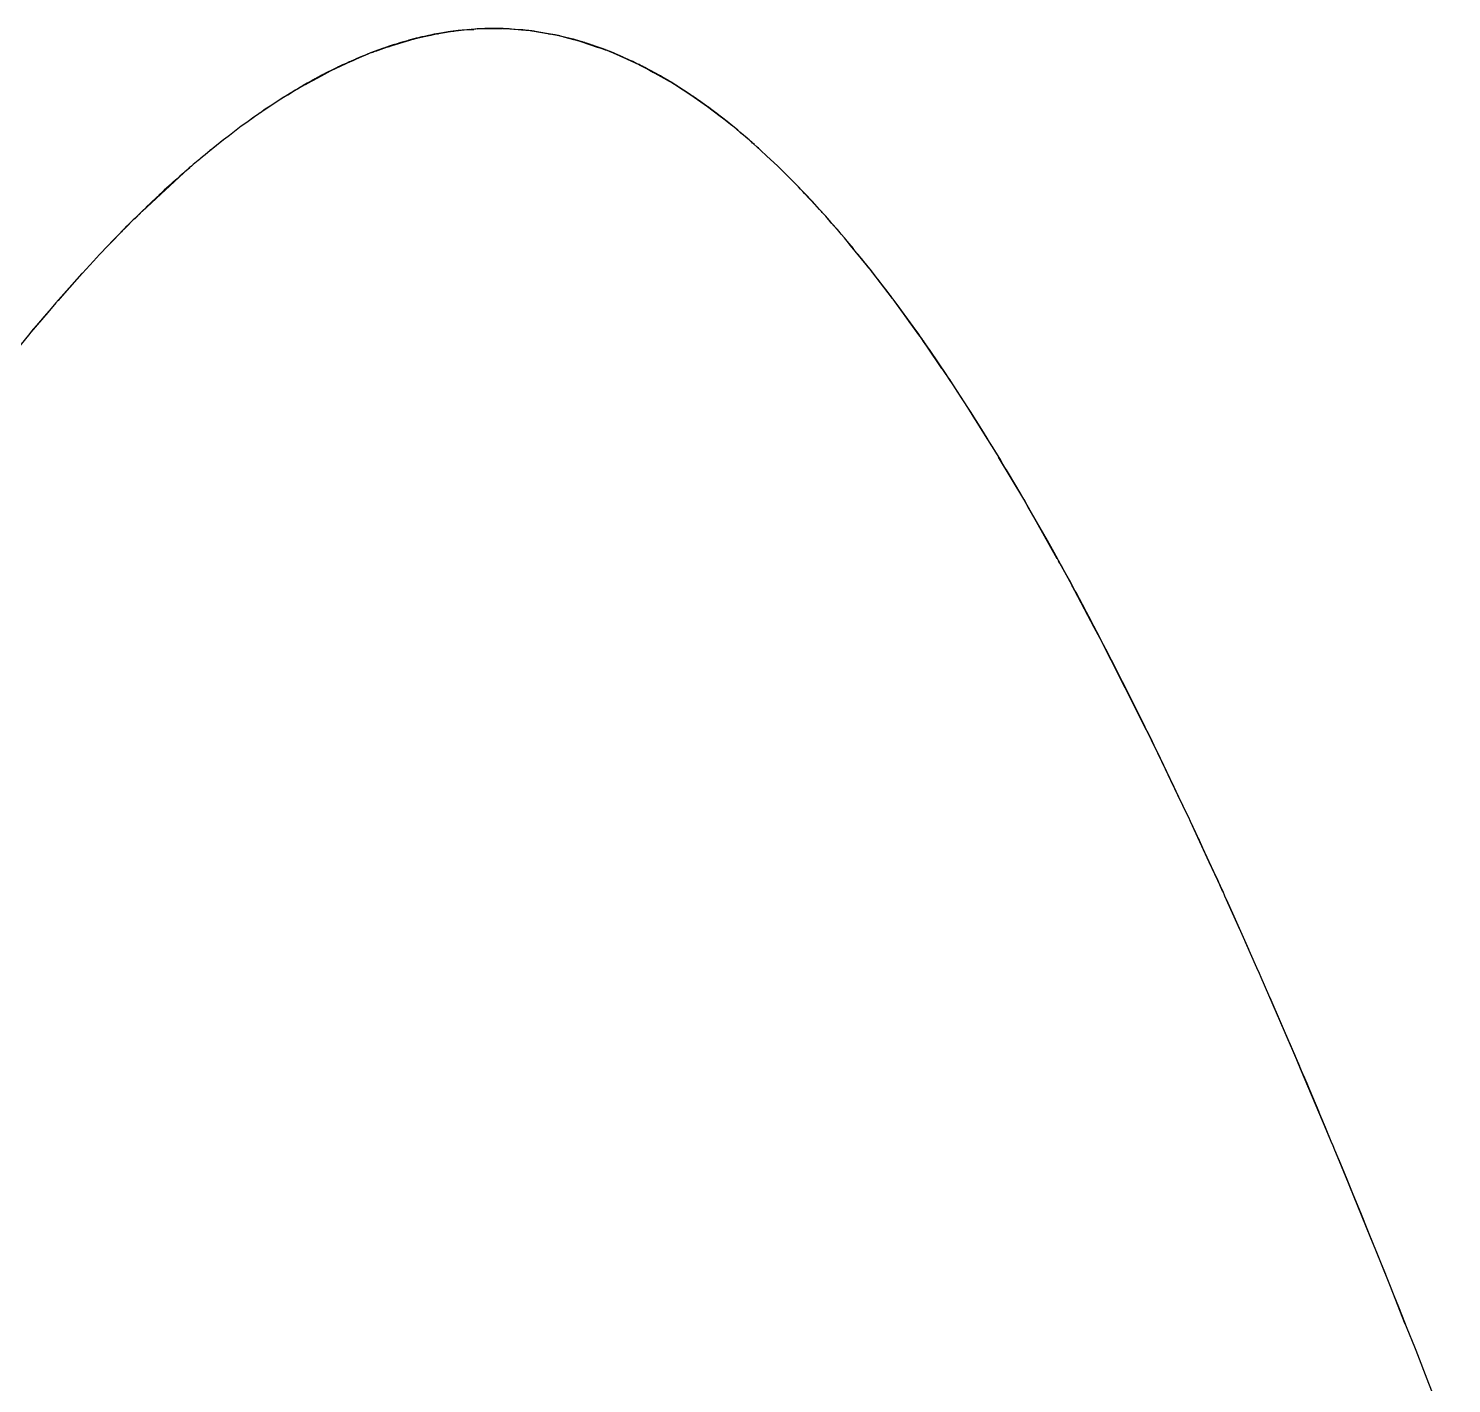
# Model space of a CAD drawing. Extents: x 0 to 11, y 0 to 8.5.
# Drawn here: x 4.8137 to 4.86017, y 6.43023 to 6.47446 of the extents above; entities that cross this region are included whole.
import ezdxf

# ---------------------------------------------------------------- set-up
doc = ezdxf.new("R2010")
doc.units = 0
doc.header["$LTSCALE"] = 0.5
doc.header["$MEASUREMENT"] = 0
doc.layers.add('VISIBLE', color=7, linetype='CONTINUOUS')

msp = doc.modelspace()

# ---------------------------------------------------------------- linework, layer by layer
at = {"layer": 'VISIBLE'}
for p, q in [((4.82751369, 6.47435626), (4.82707517, 6.47428167)), ((4.82735263, 6.47433601), (4.82707517, 6.47428167)), ((4.8274743, 6.47435334), (4.82727458, 6.4743188)), ((4.82738292, 6.47433905), (4.82728839, 6.47432118)), ((4.82752744, 6.47436091), (4.82735195, 6.4743306)), ((4.8274195, 6.47434718), (4.82735263, 6.47433601)), ((4.82771862, 6.47438323), (4.82738295, 6.47433555)), ((4.82743403, 6.47434872), (4.82740836, 6.47434532)), ((4.82743526, 6.47434895), (4.8274195, 6.47434718)), ((4.82743869, 6.47434934), (4.82743403, 6.47434872)), ((4.82749195, 6.47435639), (4.82743869, 6.47434934)), ((4.8274743, 6.47435334), (4.82743869, 6.47434934)), ((4.82749689, 6.47435725), (4.8274743, 6.47435334)), ((4.82750099, 6.47435634), (4.8274743, 6.47435334)), ((4.82749508, 6.47435707), (4.82748258, 6.47435515)), ((4.82761418, 6.47436907), (4.82749508, 6.47435707)), ((4.82754506, 6.4743613), (4.82750099, 6.47435634)), ((4.82750272, 6.47435782), (4.82750189, 6.47435775)), ((4.82773571, 6.4743887), (4.82750272, 6.47435782)), ((4.82750575, 6.47435807), (4.82750272, 6.47435782)), ((4.82751573, 6.47435889), (4.82750311, 6.47435773)), ((4.82752744, 6.47436091), (4.82750575, 6.47435807)), ((4.82754506, 6.4743613), (4.82751573, 6.47435889)), ((4.82767737, 6.47438056), (4.82752744, 6.47436091)), ((4.8275698, 6.47436823), (4.82752744, 6.47436091)), ((4.82802659, 6.47441545), (4.82754506, 6.4743613)), ((4.82759046, 6.47436503), (4.82754506, 6.4743613)), ((4.8275604, 6.47436302), (4.82755605, 6.4743622)), ((4.82760345, 6.47437117), (4.8275604, 6.47436302)), ((4.82761773, 6.47437306), (4.8275698, 6.47436823)), ((4.82760857, 6.47437214), (4.82760345, 6.47437117)), ((4.82801902, 6.47440988), (4.82761418, 6.47436907)), ((4.82778107, 6.47438953), (4.82761773, 6.47437306)), ((4.8277274, 6.47438448), (4.8276208, 6.47437445)), ((4.82767737, 6.47438056), (4.82767136, 6.47438017)), ((4.82778087, 6.47439207), (4.82771862, 6.47438323)), ((4.82787952, 6.47439945), (4.82773571, 6.4743887)), ((4.82792722, 6.47440302), (4.82774552, 6.47438705)), ((4.82792561, 6.4744041), (4.82778107, 6.47438953)), ((4.82789378, 6.47440052), (4.82787952, 6.47439945)), ((4.82841111, 6.47444553), (4.82789378, 6.47440052)), ((4.82831177, 6.47443944), (4.82791395, 6.47440202)), ((4.82811277, 6.47442296), (4.82792561, 6.4744041)), ((4.82860405, 6.4744535), (4.82802063, 6.47441478)), ((4.82815794, 6.4744239), (4.82811136, 6.4744192)), ((4.82824905, 6.47441841), (4.82811822, 6.47441035)), ((4.82845369, 6.4744463), (4.82836887, 6.47444148)), ((4.82863117, 6.47444948), (4.82839752, 6.47444529)), ((4.82858717, 6.4744459), (4.82841486, 6.47444409)), ((4.82851453, 6.47444975), (4.82845369, 6.4744463)), ((4.82866208, 6.47445199), (4.82851453, 6.47444975)), ((4.82872516, 6.47445712), (4.82858717, 6.4744459)), ((4.82918672, 6.47445219), (4.82858717, 6.4744459)), ((4.82870664, 6.47445694), (4.82860405, 6.4744535)), ((4.8293572, 6.47444696), (4.82864304, 6.47445481)), ((4.82888564, 6.47445538), (4.82866208, 6.47445199)), ((4.82870837, 6.47445693), (4.82870664, 6.47445694)), ((4.82870769, 6.47445693), (4.82870767, 6.47445694)), ((4.82871245, 6.47445609), (4.82870767, 6.47445694)), ((4.82872969, 6.47445302), (4.82871245, 6.47445609)), ((4.82883919, 6.47445594), (4.82872516, 6.47445712)), ((4.82874788, 6.47444977), (4.82872969, 6.47445302)), ((4.82882017, 6.47445286), (4.82873873, 6.4744514)), ((4.82888445, 6.47445332), (4.82874788, 6.47444977)), ((4.82883919, 6.47445594), (4.8287959, 6.47445313)), ((4.82893853, 6.47445473), (4.82888445, 6.47445332)), ((4.82895737, 6.47445136), (4.82888445, 6.47445332)), ((4.82898129, 6.47445683), (4.82888564, 6.47445538)), ((4.82926998, 6.47445063), (4.82888564, 6.47445538)), ((4.82901469, 6.47445671), (4.82893853, 6.47445473)), ((4.82938774, 6.4744459), (4.82924218, 6.47445097)), ((4.82928306, 6.47445042), (4.82925877, 6.47445039)), ((4.82927803, 6.47445041), (4.82926998, 6.47445063)), ((4.83009168, 6.47438314), (4.82928306, 6.47445042)), ((4.82983051, 6.47440537), (4.82932601, 6.47444805)), ((4.8294624, 6.47443924), (4.82938774, 6.4744459)), ((4.82959898, 6.47442801), (4.82947751, 6.47443908)), ((4.82987689, 6.47440145), (4.82956312, 6.47443056)), ((4.82994602, 6.47439641), (4.82979852, 6.47440785)), ((4.82998356, 6.47439248), (4.82987219, 6.47440188)), ((4.83008813, 6.47438358), (4.82987689, 6.47440145)), ((4.83001579, 6.47439073), (4.82998161, 6.47439259)), ((4.83021859, 6.47436522), (4.83001579, 6.47439073)), ((4.83008604, 6.47438383), (4.83003918, 6.47438779)), ((4.8302003, 6.47436763), (4.83003966, 6.47438788)), ((4.83015007, 6.47437604), (4.83008604, 6.47438383)), ((4.83012181, 6.4743804), (4.83009168, 6.47438314)), ((4.83014004, 6.47437726), (4.83011751, 6.47438109)), ((4.83040246, 6.47433264), (4.83012181, 6.4743804)), ((4.83018885, 6.47436896), (4.83014004, 6.47437726)), ((4.83042907, 6.47432933), (4.83015007, 6.47437604)), ((4.83065575, 6.47428776), (4.83021859, 6.47436522)), ((4.83041847, 6.47432991), (4.83029146, 6.47435237)), ((4.83059995, 6.47429903), (4.83040246, 6.47433264)), ((4.83086923, 6.47425563), (4.83042907, 6.47432933)), ((4.83096702, 6.47423394), (4.83042907, 6.47432933)), ((4.82550192, 6.4738846), (4.82503689, 6.47370835)), ((4.8254656, 6.47387058), (4.8251744, 6.47376139)), ((4.82545272, 6.47386757), (4.82528598, 6.47380665)), ((4.82555437, 6.47390139), (4.82537364, 6.47383868)), ((4.82559288, 6.47390562), (4.82544626, 6.47384945)), ((4.82561132, 6.47392013), (4.82545272, 6.47386757)), ((4.82549431, 6.47388135), (4.8254656, 6.47387058)), ((4.82550714, 6.47388616), (4.82549431, 6.47388135)), ((4.82550714, 6.47388616), (4.82550192, 6.4738846)), ((4.82552441, 6.47389132), (4.82550714, 6.47388616)), ((4.82557522, 6.47390895), (4.82552394, 6.47389193)), ((4.82556076, 6.47390337), (4.82552394, 6.47389193)), ((4.8255314, 6.47389341), (4.82552441, 6.47389132)), ((4.82564572, 6.47392977), (4.82556076, 6.47390337)), ((4.82615015, 6.47407096), (4.82556458, 6.47389477)), ((4.82589074, 6.47399943), (4.82559288, 6.47390562)), ((4.82632617, 6.47411976), (4.82564572, 6.47392977)), ((4.82570561, 6.47394839), (4.82564572, 6.47392977)), ((4.82625005, 6.47409851), (4.82570561, 6.47394839)), ((4.82589858, 6.4740019), (4.82585455, 6.47398945)), ((4.82607531, 6.47405757), (4.82589074, 6.47399943)), ((4.82603901, 6.47404613), (4.82603384, 6.47404482)), ((4.8262333, 6.47409534), (4.82603901, 6.47404613)), ((4.82622957, 6.47409581), (4.82607531, 6.47405757)), ((4.82638256, 6.47413964), (4.82618685, 6.47408357)), ((4.82647461, 6.47415656), (4.82622957, 6.47409581)), ((4.8262947, 6.47411082), (4.82628916, 6.47410942)), ((4.82648627, 6.47415895), (4.8262947, 6.47411082)), ((4.82633568, 6.47412212), (4.8262947, 6.47411082)), ((4.82646849, 6.4741595), (4.82632617, 6.47411976)), ((4.82647461, 6.47415656), (4.82634958, 6.47413096)), ((4.82650113, 6.47416314), (4.82638256, 6.47413964)), ((4.82640859, 6.47414217), (4.8263936, 6.47413806)), ((4.82657452, 6.47418133), (4.82646849, 6.4741595)), ((4.82679167, 6.47422147), (4.82647461, 6.47415656)), ((4.82663783, 6.47419703), (4.82647461, 6.47415656)), ((4.82663783, 6.47419703), (4.82648627, 6.47415895)), ((4.82650969, 6.47416483), (4.82650113, 6.47416314)), ((4.82657213, 6.47418597), (4.82655278, 6.47418131)), ((4.82663812, 6.47419443), (4.82657452, 6.47418133)), ((4.82707517, 6.47428167), (4.82682895, 6.47423979)), ((4.82693229, 6.47425737), (4.8268645, 6.47423816)), ((4.82707517, 6.47428167), (4.82689024, 6.47424545)), ((4.82702098, 6.47427066), (4.82697083, 6.47426115)), ((4.82728839, 6.47432118), (4.82702098, 6.47427066)), ((4.82707184, 6.47427822), (4.82706274, 6.4742753)), ((4.82709101, 6.47428437), (4.82707184, 6.47427822)), ((4.82727458, 6.4743188), (4.82709207, 6.4742847)), ((4.82727458, 6.4743188), (4.82719031, 6.47430422)), ((4.83090155, 6.47424775), (4.83059766, 6.47429943)), ((4.831019, 6.47422353), (4.8306898, 6.47428181)), ((4.83094876, 6.47423597), (4.83090155, 6.47424775)), ((4.83167314, 6.47405514), (4.83094876, 6.47423597)), ((4.830991, 6.47422849), (4.83096702, 6.47423394)), ((4.83107444, 6.47420923), (4.83100822, 6.47422544)), ((4.83105156, 6.47421483), (4.831019, 6.47422353)), ((4.83105896, 6.47421285), (4.83105156, 6.47421483)), ((4.83107444, 6.47420923), (4.83105896, 6.47421285)), ((4.83151472, 6.47409111), (4.83118072, 6.47417981)), ((4.83150111, 6.47410435), (4.83137931, 6.47413432)), ((4.83146324, 6.47410754), (4.83137931, 6.47413432)), ((4.83150902, 6.47410168), (4.83139208, 6.47413024)), ((4.83202971, 6.47392644), (4.83150111, 6.47410435)), ((4.83183415, 6.47400623), (4.83163689, 6.47405865)), ((4.83171206, 6.47404389), (4.83167314, 6.47405514)), ((4.83257446, 6.47375003), (4.83171206, 6.47404389)), ((4.83177753, 6.4740239), (4.83172129, 6.47403754)), ((4.83198185, 6.47395947), (4.83177753, 6.4740239)), ((4.83250936, 6.47377378), (4.83183415, 6.47400623)), ((4.83231068, 6.47384339), (4.8318997, 6.47398068)), ((4.83237342, 6.47381713), (4.83200934, 6.4739333)), ((4.83232189, 6.47382811), (4.83202971, 6.47392644)), ((4.83214469, 6.47389884), (4.83210739, 6.47391216)), ((4.83253521, 6.47376206), (4.83211966, 6.47391257)), ((4.83220421, 6.47388195), (4.83217779, 6.47389193)), ((4.83227252, 6.47385613), (4.83220421, 6.47388195)), ((4.82439096, 6.47346117), (4.82341656, 6.47299563)), ((4.82439096, 6.47346117), (4.82416661, 6.47336195)), ((4.82429397, 6.47340319), (4.82423581, 6.47338436)), ((4.82448353, 6.47349992), (4.82440911, 6.47346911)), ((4.82484781, 6.47364834), (4.82478179, 6.47362137)), ((4.8247983, 6.47362849), (4.82478179, 6.47362137)), ((4.82480674, 6.47363157), (4.8247983, 6.47362849)), ((4.82498125, 6.47369576), (4.82484781, 6.47364834)), ((4.82530887, 6.4738169), (4.82500069, 6.4737036)), ((4.82502322, 6.47371268), (4.82500069, 6.4737036)), ((4.8251161, 6.47374602), (4.82502322, 6.47371268)), ((4.82531016, 6.47381741), (4.82517994, 6.47376565)), ((4.82535297, 6.47382835), (4.82523674, 6.47379038)), ((4.82529671, 6.47381088), (4.82526587, 6.47379981)), ((4.83235918, 6.47382338), (4.83227252, 6.47385613)), ((4.83244506, 6.47379154), (4.83228846, 6.47384748)), ((4.83244506, 6.47379154), (4.83243222, 6.47379578)), ((4.83254708, 6.47375237), (4.83243447, 6.47379042)), ((4.83245519, 6.47379104), (4.83243789, 6.47379656)), ((4.8325218, 6.47376983), (4.83250936, 6.47377378)), ((4.83263141, 6.47372721), (4.8325218, 6.47376983)), ((4.83255041, 6.47376074), (4.8325218, 6.47376983)), ((4.83260717, 6.47373875), (4.83253521, 6.47376206)), ((4.83263141, 6.47372721), (4.83253521, 6.47376206)), ((4.83257446, 6.47375003), (4.83255041, 6.47376074)), ((4.83257164, 6.47375026), (4.83255768, 6.47375574)), ((4.83261676, 6.47373252), (4.83257164, 6.47375026)), ((4.83260077, 6.47373831), (4.83258634, 6.47374474)), ((4.83320796, 6.47347676), (4.83260717, 6.47373875)), ((4.83268368, 6.47370621), (4.83261676, 6.47373252)), ((4.83269699, 6.47370172), (4.83263141, 6.47372721)), ((4.8326791, 6.47370994), (4.83263141, 6.47372721)), ((4.83267578, 6.47370996), (4.83266171, 6.47371624)), ((4.83270246, 6.47369959), (4.83267203, 6.47371046)), ((4.83269699, 6.47370172), (4.83267521, 6.47370908)), ((4.83270474, 6.47369878), (4.8326791, 6.47370994)), ((4.83314565, 6.47350507), (4.83268213, 6.47370463)), ((4.8326901, 6.47370369), (4.83268368, 6.47370621)), ((4.83283879, 6.47364212), (4.83268793, 6.47370454)), ((4.83270327, 6.4736993), (4.83269699, 6.47370172)), ((4.83295297, 6.47359069), (4.83269699, 6.47370172)), ((4.83276376, 6.47367576), (4.83270327, 6.4736993)), ((4.83272966, 6.47368793), (4.83270388, 6.47369904)), ((4.83299461, 6.47357372), (4.83272966, 6.47368793)), ((4.8329111, 6.47360971), (4.83274999, 6.47368193)), ((4.8327673, 6.47366914), (4.83276344, 6.4736706)), ((4.83283893, 6.47364207), (4.83276376, 6.47367576)), ((4.83291206, 6.4736093), (4.83283879, 6.47364212)), ((4.83287024, 6.47363024), (4.83283893, 6.47364207)), ((4.83314565, 6.47350507), (4.83287024, 6.47363024)), ((4.83293171, 6.47360701), (4.83287024, 6.47363024)), ((4.83352819, 6.47333311), (4.8329111, 6.47360971)), ((4.83322419, 6.47346943), (4.83291206, 6.4736093)), ((4.83311875, 6.47352387), (4.83293171, 6.47360701)), ((4.83335337, 6.47341564), (4.83314565, 6.47350507)), ((4.83328963, 6.47343963), (4.83322386, 6.47346952)), ((4.8333253, 6.47342026), (4.83325902, 6.47345626)), ((4.83380293, 6.47319702), (4.83336439, 6.47340093)), ((4.82379269, 6.47318637), (4.82321649, 6.47289379)), ((4.82345355, 6.47301252), (4.82325925, 6.47290726)), ((4.82349559, 6.47304065), (4.82328911, 6.47293298)), ((4.82384774, 6.47321369), (4.82335038, 6.47295987)), ((4.82363397, 6.47310799), (4.82345008, 6.47301692)), ((4.82352702, 6.47305147), (4.82346658, 6.47301953)), ((4.82379269, 6.47318637), (4.82377713, 6.47317907)), ((4.82388162, 6.47322961), (4.82384774, 6.47321369)), ((4.8238608, 6.47322036), (4.82384774, 6.47321369)), ((4.82388162, 6.47322961), (4.8238608, 6.47322036)), ((4.82387073, 6.47322528), (4.82386822, 6.47322411)), ((4.82417915, 6.4733618), (4.82388162, 6.47322961)), ((4.82389131, 6.47323416), (4.82388162, 6.47322961)), ((4.82393797, 6.47325459), (4.82393342, 6.47325263)), ((4.82416661, 6.47336195), (4.82393797, 6.47325459)), ((4.82418094, 6.47336659), (4.8240723, 6.47331766)), ((4.82423581, 6.47338436), (4.82416863, 6.47335494)), ((4.82420946, 6.47337427), (4.82417915, 6.4733618)), ((4.82423581, 6.47338436), (4.82421837, 6.47337871)), ((4.83364653, 6.47327169), (4.8334331, 6.47336898)), ((4.83370199, 6.47324871), (4.8335152, 6.47333556)), ((4.83353683, 6.47332591), (4.8335152, 6.47333556)), ((4.83352314, 6.47333186), (4.83353683, 6.47332591)), ((4.8336825, 6.47325302), (4.83352819, 6.47333311)), ((4.83364415, 6.47327887), (4.83362373, 6.47328923)), ((4.83374125, 6.4732257), (4.83367497, 6.47326127)), ((4.83465788, 6.47272009), (4.83370199, 6.47324871)), ((4.83376247, 6.47321883), (4.83370649, 6.47324435)), ((4.83398825, 6.47309464), (4.83376247, 6.47321883)), ((4.83377202, 6.47321448), (4.83376247, 6.47321883)), ((4.83380293, 6.47319702), (4.83376973, 6.47321578)), ((4.83395334, 6.47311205), (4.83383247, 6.47318033)), ((4.83401678, 6.473079), (4.83391538, 6.47313182)), ((4.83443457, 6.47285113), (4.83391538, 6.47313182)), ((4.83398417, 6.47309463), (4.83395334, 6.47311205)), ((4.83398701, 6.47309533), (4.83398701, 6.47309533)), ((4.83429276, 6.47293267), (4.83398825, 6.47309464)), ((4.82270102, 6.47260346), (4.82239075, 6.47242051)), ((4.82280475, 6.47266911), (4.82246539, 6.47247149)), ((4.82271099, 6.47261451), (4.82251142, 6.47249166)), ((4.82256895, 6.47253403), (4.822529, 6.47250853)), ((4.82261334, 6.47255765), (4.82256895, 6.47253403)), ((4.82272213, 6.47261554), (4.82261334, 6.47255765)), ((4.8227732, 6.47264477), (4.82270102, 6.47260346)), ((4.82289814, 6.47271629), (4.8227732, 6.47264477)), ((4.8230981, 6.47282675), (4.82284976, 6.4726886)), ((4.82289814, 6.47271629), (4.82289051, 6.47271262)), ((4.823094, 6.47282841), (4.82289814, 6.47271629)), ((4.82290859, 6.47272132), (4.82289814, 6.47271629)), ((4.82306744, 6.47281321), (4.82293604, 6.47273779)), ((4.82307187, 6.47281575), (4.82296505, 6.4727581)), ((4.82304303, 6.47279923), (4.82301924, 6.47278735)), ((4.82307207, 6.47281586), (4.82306744, 6.47281321)), ((4.82328911, 6.47293298), (4.82307207, 6.47281586)), ((4.82328793, 6.47293235), (4.8230981, 6.47282675)), ((4.82325925, 6.47290726), (4.8230981, 6.47282675)), ((4.82328911, 6.47293298), (4.82328793, 6.47293235)), ((4.83455836, 6.47277884), (4.83432601, 6.47290982)), ((4.83449399, 6.4728166), (4.83443457, 6.47285113)), ((4.83444235, 6.47284692), (4.83443457, 6.47285113)), ((4.83457294, 6.47276972), (4.83444235, 6.47284692)), ((4.83458655, 6.47276295), (4.83455836, 6.47277884)), ((4.83502431, 6.47248737), (4.83455836, 6.47277884)), ((4.8346471, 6.47272588), (4.83457294, 6.47276972)), ((4.83459202, 6.47275986), (4.83458655, 6.47276295)), ((4.83479579, 6.47263412), (4.83459202, 6.47275986)), ((4.83470531, 6.47268996), (4.83465788, 6.47272009)), ((4.83481184, 6.47262478), (4.83468709, 6.47270153)), ((4.83501982, 6.47249018), (4.83470531, 6.47268996)), ((4.83489379, 6.47257365), (4.83475145, 6.47265805)), ((4.83479579, 6.47263412), (4.83479423, 6.47263517)), ((4.8349353, 6.47254065), (4.83479579, 6.47263412)), ((4.83536917, 6.47226483), (4.83479579, 6.47263412)), ((4.83494162, 6.47254258), (4.83481184, 6.47262478)), ((4.83514694, 6.47241066), (4.83503773, 6.47248157)), ((4.82194704, 6.47214816), (4.82153053, 6.47188094)), ((4.82225583, 6.47234628), (4.82194704, 6.47214816)), ((4.82225583, 6.47234628), (4.82214024, 6.4722736)), ((4.82225661, 6.47234141), (4.82222556, 6.4723231)), ((4.82239075, 6.47242051), (4.82225661, 6.47234141)), ((4.83531065, 6.47230436), (4.83514694, 6.47241066)), ((4.83531065, 6.47230436), (4.8352966, 6.47231436)), ((4.83598302, 6.47182564), (4.83533488, 6.47228711)), ((4.83564613, 6.47207413), (4.83545431, 6.47220621)), ((4.83570524, 6.47202926), (4.83564613, 6.47207413)), ((4.83585895, 6.47192078), (4.83570524, 6.47202926)), ((4.82108815, 6.47157455), (4.82083313, 6.47139232)), ((4.82126882, 6.47170296), (4.82115086, 6.47162201)), ((4.82153053, 6.47188094), (4.82142068, 6.47180558)), ((4.83633569, 6.47155073), (4.83582956, 6.4719349)), ((4.8358595, 6.47192039), (4.83585895, 6.47192078)), ((4.8358595, 6.47192039), (4.83585895, 6.47192078)), ((4.8360272, 6.47179466), (4.83598302, 6.47182564)), ((4.83606241, 6.47176997), (4.83602136, 6.47180062)), ((4.83606241, 6.47176997), (4.8360272, 6.47179466)), ((4.83606137, 6.4717707), (4.83605774, 6.47177345)), ((4.83610284, 6.47173918), (4.83606137, 6.4717707)), ((4.83607004, 6.47176462), (4.83606241, 6.47176997)), ((4.83637347, 6.47152988), (4.83610356, 6.47173867)), ((4.83615842, 6.47169623), (4.83613093, 6.47171796)), ((4.83615727, 6.47169714), (4.836135, 6.47171383)), ((4.8367992, 6.47118864), (4.836135, 6.47171383)), ((4.8362112, 6.4716554), (4.83614855, 6.47170618)), ((4.83618976, 6.47167278), (4.83615727, 6.47169714)), ((4.83620752, 6.47165825), (4.83616992, 6.4716879)), ((4.83667535, 6.47128924), (4.83620752, 6.47165825)), ((4.82091737, 6.47145687), (4.8208824, 6.47143132)), ((4.83646681, 6.47145373), (4.83637347, 6.47152988)), ((4.83696919, 6.47104554), (4.8367992, 6.47118864)), ((4.83693498, 6.47107682), (4.83691914, 6.47108922)), ((4.83696919, 6.47104554), (4.83691914, 6.47108922)), ((4.82008304, 6.47083183), (4.81971877, 6.47053734)), ((4.83760808, 6.47048814), (4.83726575, 6.47079417)), ((4.83735031, 6.47071972), (4.83732094, 6.47074584)), ((4.83735031, 6.47071972), (4.83733318, 6.47073581)), ((4.81948754, 6.47035384), (4.8192839, 6.47018417)), ((4.8193897, 6.4702695), (4.81931508, 6.47020489)), ((4.81947049, 6.47033945), (4.8193897, 6.4702695)), ((4.81948052, 6.47034765), (4.81947049, 6.47033945)), ((4.81962487, 6.47046558), (4.81948052, 6.47034765)), ((4.8197205, 6.47054419), (4.81955687, 6.47040852)), ((4.8197349, 6.47055462), (4.8197349, 6.47055462)), ((4.81877636, 6.46974829), (4.81741135, 6.46848945)), ((4.81877636, 6.46974829), (4.81864893, 6.46963761)), ((4.81896971, 6.46991118), (4.81885476, 6.46981638)), ((4.83829816, 6.46983721), (4.83821465, 6.46991933)), ((4.81828503, 6.46931062), (4.81827445, 6.46930079)), ((4.81868458, 6.46966918), (4.81864893, 6.46963761)), ((4.83866261, 6.46947427), (4.83845828, 6.46967831)), ((4.81794449, 6.46899505), (4.81756002, 6.46863285)), ((4.81807043, 6.4691137), (4.81794449, 6.46899505)), ((4.81804844, 6.46909299), (4.8180322, 6.46907854)), ((4.83905032, 6.46906941), (4.83894539, 6.46917905)), ((4.83957538, 6.46850337), (4.83904055, 6.46907523)), ((4.81739942, 6.46847778), (4.81716404, 6.46823783)), ((4.81753445, 6.46860825), (4.81744162, 6.46851736)), ((4.83957538, 6.46850337), (4.83957538, 6.46850337)), ((4.83962146, 6.46845153), (4.83959328, 6.46848154)), ((4.83971443, 6.46835251), (4.83962146, 6.46845153)), ((4.83971443, 6.46835251), (4.83969219, 6.46837856)), ((4.81680022, 6.46788316), (4.81649228, 6.46756416)), ((4.81705904, 6.46814214), (4.81683632, 6.46791971)), ((4.81708211, 6.46816623), (4.81695574, 6.46803985)), ((4.83989198, 6.46814549), (4.83978176, 6.46827552)), ((4.83991694, 6.46811963), (4.83980154, 6.46825218)), ((4.83991913, 6.46811746), (4.83991694, 6.46811963)), ((4.84020989, 6.46778316), (4.83991694, 6.46811963)), ((4.84011718, 6.46789442), (4.83994014, 6.46809508)), ((4.84020989, 6.46778316), (4.84011718, 6.46789442)), ((4.81644766, 6.4675234), (4.81630649, 6.46737153)), ((4.81630649, 6.46737153), (4.81630649, 6.46737153)), ((4.81656109, 6.46763959), (4.81644766, 6.4675234)), ((4.84024265, 6.46774553), (4.84020989, 6.46778316)), ((4.84054769, 6.46737861), (4.84043262, 6.46752026)), ((4.84043269, 6.46752018), (4.84043262, 6.46752026)), ((4.84064044, 6.46727382), (4.84043269, 6.46752018)), ((4.84105517, 6.46675392), (4.84054769, 6.46737861)), ((4.84061916, 6.46729786), (4.84054769, 6.46737861)), ((4.84064044, 6.46727382), (4.84061916, 6.46729786)), ((4.84064384, 6.46726998), (4.84064044, 6.46727382)), ((4.84132581, 6.46642198), (4.84128319, 6.46647508)), ((4.81529492, 6.46628511), (4.81460043, 6.46550471)), ((4.84192172, 6.46564441), (4.84138603, 6.46634176)), ((4.84146408, 6.46624475), (4.84144141, 6.46627293)), ((4.84171992, 6.46590711), (4.84144141, 6.46627293)), ((4.84174364, 6.46587949), (4.84153662, 6.46615038)), ((4.81460043, 6.46550471), (4.81433239, 6.46519021)), ((4.84183474, 6.46575993), (4.84174364, 6.46587949)), ((4.84228904, 6.46513888), (4.8419371, 6.46562394)), ((4.81433239, 6.46519021), (4.81378649, 6.46454966)), ((4.81433239, 6.46519021), (4.81409268, 6.46491107)), ((4.81437948, 6.46524545), (4.81421125, 6.46505368)), ((4.81421125, 6.46505368), (4.81421528, 6.46505858)), ((4.84233528, 6.46507677), (4.84218903, 6.46527842)), ((4.84233528, 6.46507677), (4.84228904, 6.46513888)), ((4.8424544, 6.46491979), (4.84229782, 6.46512843)), ((4.84230239, 6.46513032), (4.84230209, 6.46513074)), ((4.84230226, 6.46513051), (4.84230209, 6.46513074)), ((4.8424125, 6.46497306), (4.84230226, 6.46513051)), ((4.8424125, 6.46497306), (4.84233528, 6.46507677)), ((4.81409268, 6.46491107), (4.81402575, 6.4648304)), ((4.84243791, 6.46493676), (4.8424125, 6.46497306)), ((4.84280635, 6.4644276), (4.84255275, 6.46478355)), ((4.84271858, 6.46455128), (4.84267412, 6.46461319)), ((4.81370371, 6.46444894), (4.81308346, 6.46368927)), ((4.81378649, 6.46454966), (4.8137037, 6.46444894)), ((4.81379708, 6.46456209), (4.81377755, 6.46453879)), ((4.84295549, 6.46421556), (4.84271858, 6.46455128)), ((4.84315892, 6.46392086), (4.84280635, 6.4644276)), ((4.84286782, 6.46433924), (4.84285947, 6.46435288)), ((4.84291832, 6.46426665), (4.84287095, 6.46433414)), ((4.84292679, 6.46424293), (4.84287439, 6.46432851)), ((4.84298536, 6.46417121), (4.84287439, 6.46432851)), ((4.84319627, 6.4638581), (4.84292679, 6.46424293)), ((4.84294536, 6.4642278), (4.84295958, 6.46420776)), ((4.84304132, 6.46408814), (4.84295549, 6.46421556)), ((4.84374584, 6.4630552), (4.84303954, 6.46409243)), ((4.84311994, 6.46397436), (4.84304132, 6.46408814)), ((4.84353197, 6.4633597), (4.84304132, 6.46408814)), ((4.84345996, 6.46348153), (4.84329946, 6.46371074)), ((4.84362496, 6.46323595), (4.84345996, 6.46348153)), ((4.84374584, 6.4630552), (4.84362496, 6.46323595)), ((4.84377541, 6.46301099), (4.84377541, 6.46301099)), ((4.84381924, 6.46294376), (4.84377541, 6.46301099)), ((4.84381924, 6.46294376), (4.84381924, 6.46294376)), ((4.84477623, 6.4614556), (4.84445962, 6.46195105)), ((4.84491895, 6.46123226), (4.84477623, 6.4614556)), ((4.84508858, 6.46095559), (4.84477623, 6.4614556)), ((4.84492213, 6.46122713), (4.84491895, 6.46123226)), ((4.84491907, 6.46123206), (4.84492367, 6.46122464)), ((4.84492367, 6.46122464), (4.84492343, 6.46122501)), ((4.84503422, 6.46104216), (4.84502489, 6.46105753)), ((4.8451608, 6.46083997), (4.84503422, 6.46104216)), ((4.84541656, 6.4604182), (4.8451608, 6.46083997)), ((4.84620622, 6.45909138), (4.84537688, 6.46046649)), ((4.84552447, 6.46023742), (4.84541656, 6.4604182)), ((4.84560097, 6.46010745), (4.84552447, 6.46023742)), ((4.84617707, 6.45913971), (4.84597286, 6.45948317)), ((4.84606874, 6.45932533), (4.84597286, 6.45948317)), ((4.84633975, 6.45885512), (4.84617087, 6.45915014)), ((4.84620784, 6.4590885), (4.84620312, 6.45909651)), ((4.84729812, 6.45714766), (4.84620622, 6.45909138)), ((4.84733425, 6.45706689), (4.847332, 6.45706975)), ((4.8474229, 6.45692999), (4.8473821, 6.45700607)), ((4.847599, 6.4566088), (4.84738326, 6.45700226)), ((4.84740048, 6.4569752), (4.84740048, 6.4569752)), ((4.84850477, 6.45490714), (4.84776086, 6.45630777)), ((4.8478243, 6.45620224), (4.84778622, 6.45627014)), ((4.8479682, 6.45593213), (4.84778622, 6.45627014)), ((4.85020699, 6.45155413), (4.84881808, 6.45432146)), ((4.84967551, 6.45264253), (4.84906241, 6.45383465)), ((4.84942667, 6.45313188), (4.84906479, 6.45384272)), ((4.84966703, 6.45265972), (4.84942667, 6.45313188)), ((4.84998733, 6.45201011), (4.84942667, 6.45313188)), ((4.84967551, 6.45264253), (4.84966703, 6.45265972)), ((4.84998733, 6.4520101), (4.84967551, 6.45264253)), ((4.8505166, 6.45093715), (4.85023407, 6.45151699)), ((4.85066545, 6.45062798), (4.8505166, 6.45093715)), ((4.85098715, 6.44996553), (4.85066545, 6.45062798)), ((4.85100807, 6.44991635), (4.85083277, 6.45028331)), ((4.85135641, 6.44918719), (4.85098715, 6.44996553)), ((4.85154007, 6.44880274), (4.85100807, 6.44991635)), ((4.85123924, 6.44943622), (4.85117286, 6.44957409)), ((4.8514023, 6.44909114), (4.85123924, 6.44943622)), ((4.85148152, 6.44892348), (4.85135641, 6.44918719)), ((4.85148152, 6.44892348), (4.8514023, 6.44909114)), ((4.85164715, 6.44857373), (4.85164371, 6.448581)), ((4.85225938, 6.4472398), (4.85164715, 6.44857373)), ((4.85205261, 6.44770329), (4.8519051, 6.44802395)), ((4.85272025, 6.4462515), (4.85225938, 6.4472398)), ((4.85269624, 6.44630299), (4.85267281, 6.44635468)), ((4.85272025, 6.4462515), (4.85267281, 6.44635468)), ((4.85326598, 6.44502151), (4.85277276, 6.44613729)), ((4.85303085, 6.44556471), (4.85282898, 6.44601012)), ((4.85354965, 6.44439631), (4.85303085, 6.44556471)), ((4.85381895, 6.44379358), (4.85344579, 6.44463021)), ((4.85495857, 6.44117138), (4.85424559, 6.44281794)), ((4.85446015, 6.44232409), (4.85428124, 6.44273419)), ((4.8551201, 6.44079833), (4.85495857, 6.44117138)), ((4.85539697, 6.44013927), (4.85505296, 6.44095339)), ((4.85524445, 6.4405025), (4.8551201, 6.44079833)), ((4.85527326, 6.44043388), (4.85522684, 6.44054188)), ((4.85539697, 6.44013927), (4.85524445, 6.4405025)), ((4.85584431, 6.43908645), (4.85534368, 6.44026619)), ((4.85607689, 6.43852003), (4.85539697, 6.44013927)), ((4.85605418, 6.43858204), (4.85557732, 6.43971234)), ((4.85621055, 6.43820386), (4.85585861, 6.43904558)), ((4.85636118, 6.43784644), (4.85630182, 6.43798766)), ((4.8566077, 6.43725217), (4.85642657, 6.43768734)), ((4.8569611, 6.43639206), (4.85642657, 6.43768734)), ((4.85745893, 6.43517126), (4.8566077, 6.43725217)), ((4.85751629, 6.43502895), (4.85684975, 6.43666204)), ((4.85751629, 6.43502895), (4.85745893, 6.43517126)), ((4.85775463, 6.43444498), (4.85751629, 6.43502895)), ((4.85817551, 6.43339652), (4.85775463, 6.43444498)), ((4.85801605, 6.43379968), (4.85788459, 6.43412273)), ((4.85802123, 6.43378086), (4.85788459, 6.43412273)), ((4.8586575, 6.43216807), (4.85817551, 6.43339652)), ((4.85872207, 6.43202737), (4.85821126, 6.43330541)), ((4.86017128, 6.42833952), (4.85943266, 6.43022688))]:
    msp.add_line(p, q, dxfattribs=at)
at = {"layer": 'VISIBLE', "flags": 128}
for points in [[(4.82735263, 6.47433601), (4.82709927, 6.47429368), (4.82695359, 6.47426744), (4.82682895, 6.47423979)], [(4.82743403, 6.47434872), (4.82732321, 6.47432788), (4.82727458, 6.4743188)], [(4.82740836, 6.47434532), (4.82738303, 6.47434196), (4.82735263, 6.47433601)], [(4.82749508, 6.47435707), (4.82745917, 6.47435345), (4.82743526, 6.47434895)], [(4.8276208, 6.47437445), (4.82758922, 6.47437148), (4.82749508, 6.47435707)], [(4.82750189, 6.47435775), (4.82749792, 6.47435743), (4.82749689, 6.47435725)], [(4.82774552, 6.47438705), (4.82768905, 6.47438209), (4.82767737, 6.47438056)], [(4.82802063, 6.47441478), (4.82787068, 6.47440483), (4.82778087, 6.47439207)], [(4.82811136, 6.4744192), (4.82804113, 6.47441211), (4.82801902, 6.47440988)], [(4.82839209, 6.47444386), (4.82835202, 6.47444348), (4.82831036, 6.47443927), (4.82815794, 6.4744239)], [(4.82841486, 6.47444409), (4.8284041, 6.47444398), (4.82839209, 6.47444386)], [(4.82860405, 6.4744535), (4.828439, 6.47444798), (4.82841111, 6.47444553)], [(4.82864304, 6.47445481), (4.82862645, 6.47445499), (4.82860405, 6.4744535)], [(4.82888445, 6.47445332), (4.82886901, 6.47445374), (4.82882017, 6.47445286)], [(4.82898129, 6.47445683), (4.82888326, 6.4744588), (4.82883919, 6.47445594)], [(4.82888564, 6.47445538), (4.82884847, 6.47445584), (4.82883919, 6.47445594)], [(4.82920027, 6.47445245), (4.82911392, 6.4744555), (4.82901221, 6.4744573), (4.82898129, 6.47445683)], [(4.82906439, 6.47445018), (4.82900343, 6.47445011), (4.82899934, 6.47445022)], [(4.82926998, 6.47445063), (4.8292037, 6.47445238), (4.82920027, 6.47445245)], [(4.82924218, 6.47445097), (4.82923494, 6.47445122), (4.82920027, 6.47445245)], [(4.82928306, 6.47445042), (4.82928229, 6.47445047), (4.82926998, 6.47445063)], [(4.82932601, 6.47444805), (4.82929782, 6.47445044), (4.82928306, 6.47445042)], [(4.82938774, 6.4744459), (4.82937844, 6.47444673), (4.8293572, 6.47444696)], [(4.82956312, 6.47443056), (4.82940375, 6.47444534), (4.82938774, 6.4744459)], [(4.83008604, 6.47438383), (4.83000356, 6.47439387), (4.82985148, 6.47441011), (4.82959898, 6.47442801)], [(4.82998161, 6.47439259), (4.82995931, 6.4743938), (4.82987689, 6.47440145)], [(4.83001579, 6.47439073), (4.83001023, 6.47439143), (4.82994602, 6.47439641)], [(4.83003966, 6.47438788), (4.83001805, 6.47439061), (4.83001579, 6.47439073)], [(4.83011751, 6.47438109), (4.83011654, 6.47438125), (4.83008604, 6.47438383)], [(4.83011751, 6.47438109), (4.8301117, 6.47438158), (4.83008813, 6.47438358)], [(4.83012181, 6.4743804), (4.83011798, 6.47438105), (4.83011751, 6.47438109)], [(4.83015007, 6.47437604), (4.83012667, 6.47437996), (4.83012181, 6.4743804)], [(4.83042907, 6.47432933), (4.83019963, 6.47437001), (4.83015007, 6.47437604)], [(4.83029146, 6.47435237), (4.83021718, 6.4743655), (4.8302003, 6.47436763)], [(4.8306898, 6.47428181), (4.8306898, 6.47428181), (4.83074214, 6.47427268), (4.83041847, 6.47432991)], [(4.82545272, 6.47386757), (4.82539153, 6.47384729), (4.82530887, 6.4738169)], [(4.82556458, 6.47389477), (4.82545981, 6.47386325), (4.82535297, 6.47382835)], [(4.82550192, 6.4738846), (4.82548771, 6.47388035), (4.82545272, 6.47386757)], [(4.82552394, 6.47389193), (4.82551196, 6.4738882), (4.82550192, 6.4738846)], [(4.82552394, 6.47389193), (4.82551158, 6.47388783), (4.82550714, 6.47388616)], [(4.82561132, 6.47392013), (4.82559448, 6.4739153), (4.82555437, 6.47390139)], [(4.82570561, 6.47394839), (4.82565191, 6.47393358), (4.82561132, 6.47392013)], [(4.82564572, 6.47392977), (4.82561712, 6.47392179), (4.82561132, 6.47392013)], [(4.82607531, 6.47405757), (4.82604046, 6.47404893), (4.82586103, 6.47399668), (4.82570561, 6.47394839)], [(4.82585455, 6.47398945), (4.825818, 6.47397912), (4.82575526, 6.47396036)], [(4.82618685, 6.47408357), (4.82614148, 6.47407058), (4.82589858, 6.4740019)], [(4.82634958, 6.47413096), (4.82633448, 6.47412787), (4.82612114, 6.474072), (4.82607531, 6.47405757)], [(4.82628916, 6.47410942), (4.82626085, 6.47410231), (4.8262333, 6.47409534)], [(4.8263936, 6.47413806), (4.82637988, 6.4741343), (4.82633568, 6.47412212)], [(4.82638256, 6.47413964), (4.8263686, 6.47413687), (4.82637521, 6.47413867), (4.82634958, 6.47413096)], [(4.82646849, 6.4741595), (4.82640945, 6.47414734), (4.82638256, 6.47413964)], [(4.82655278, 6.47418131), (4.82650755, 6.4741704), (4.82646849, 6.4741595)], [(4.82682895, 6.47423979), (4.82676418, 6.47422877), (4.82663783, 6.47419703)], [(4.82682895, 6.47423979), (4.82665186, 6.4742005), (4.82663783, 6.47419703)], [(4.82689024, 6.47424545), (4.82680175, 6.47422812), (4.82663812, 6.47419443)], [(4.8268645, 6.47423816), (4.82684184, 6.47423174), (4.82679167, 6.47422147)], [(4.82719031, 6.47430422), (4.82695244, 6.47426307), (4.82693229, 6.47425737)], [(4.82709207, 6.4742847), (4.82709206, 6.4742847), (4.82709101, 6.47428437)], [(4.83090155, 6.47424775), (4.83087154, 6.47425525), (4.83086923, 6.47425563)], [(4.83096702, 6.47423394), (4.83092031, 6.47424456), (4.83090155, 6.47424775)], [(4.83100822, 6.47422544), (4.83098872, 6.47423022), (4.83096948, 6.47423351), (4.83096702, 6.47423394)], [(4.83139208, 6.47413024), (4.83111352, 6.47419827), (4.83105896, 6.47421285)], [(4.83137931, 6.47413432), (4.83116004, 6.47418827), (4.83107444, 6.47420923)], [(4.83137931, 6.47413432), (4.83133761, 6.47414762), (4.83107444, 6.47420923)], [(4.83167314, 6.47405514), (4.8315294, 6.47409671), (4.83150902, 6.47410168)], [(4.83163689, 6.47405865), (4.83153088, 6.47408682), (4.83151472, 6.47409111)], [(4.83171206, 6.47404389), (4.83169517, 6.47404964), (4.83167314, 6.47405514)], [(4.83183415, 6.47400623), (4.83179144, 6.47402093), (4.83171206, 6.47404389)], [(4.83192304, 6.47397802), (4.83187643, 6.47399467), (4.83187291, 6.47399593), (4.83183415, 6.47400623)], [(4.83210739, 6.47391216), (4.83205072, 6.47393241), (4.83192304, 6.47397802)], [(4.83243222, 6.47379578), (4.83221508, 6.47386741), (4.83202971, 6.47392644)], [(4.83228846, 6.47384748), (4.83225036, 6.47386109), (4.83214469, 6.47389884)], [(4.82478179, 6.47362137), (4.82450175, 6.47350079), (4.82423581, 6.47338436)], [(4.82440911, 6.47346911), (4.82439767, 6.47346437), (4.82439096, 6.47346117)], [(4.82440911, 6.47346911), (4.82439817, 6.47346441), (4.82439096, 6.47346117)], [(4.82448353, 6.47349992), (4.82444084, 6.47348273), (4.82440911, 6.47346911)], [(4.8247983, 6.47362849), (4.82476684, 6.47361699), (4.82476023, 6.4736145), (4.82448353, 6.47349992)], [(4.82478179, 6.47362137), (4.82455317, 6.47352798), (4.82448353, 6.47349992)], [(4.82484781, 6.47364834), (4.82482845, 6.47364147), (4.8247983, 6.47362849)], [(4.82502322, 6.47371268), (4.82487507, 6.47365948), (4.82484781, 6.47364834)], [(4.82500069, 6.4737036), (4.82491589, 6.47367242), (4.82498113, 6.47369571)], [(4.82498113, 6.47369571), (4.8249846, 6.47369695), (4.82498125, 6.47369576)], [(4.82523674, 6.47379038), (4.82512732, 6.47375463), (4.82502322, 6.47371268)], [(4.82526587, 6.47379981), (4.82524624, 6.47379276), (4.8251161, 6.47374602)], [(4.82537364, 6.47383868), (4.82531976, 6.47381998), (4.82529671, 6.47381088)], [(4.8325218, 6.47376983), (4.83246649, 6.47379133), (4.83231068, 6.47384339)], [(4.83253521, 6.47376206), (4.83249204, 6.47377604), (4.83244506, 6.47379154)], [(4.83267203, 6.47371046), (4.8326007, 6.47373595), (4.83244506, 6.47379154)], [(4.83250936, 6.47377378), (4.83248862, 6.47378037), (4.83245519, 6.47379104)], [(4.83255768, 6.47375574), (4.83252891, 6.47376705), (4.83250936, 6.47377378)], [(4.83260717, 6.47373875), (4.83260576, 6.47373936), (4.83257446, 6.47375003)], [(4.83266171, 6.47371624), (4.83265919, 6.47371736), (4.83260831, 6.47373838), (4.83260717, 6.47373875)], [(4.83276376, 6.47367576), (4.8327425, 6.47368528), (4.83270474, 6.47369878)], [(4.83287024, 6.47363024), (4.83280752, 6.47365874), (4.83276376, 6.47367576)], [(4.83325902, 6.47345626), (4.83322802, 6.4734731), (4.83299461, 6.47357372)], [(4.8335152, 6.47333556), (4.83336622, 6.47340483), (4.83328963, 6.47343963)], [(4.83336439, 6.47340093), (4.83334004, 6.47341225), (4.8333253, 6.47342026)], [(4.83352819, 6.47333311), (4.83344618, 6.47337568), (4.83335337, 6.47341564)], [(4.82345008, 6.47301692), (4.82340625, 6.47299521), (4.8233287, 6.47295435), (4.82328911, 6.47293298)], [(4.82346658, 6.47301953), (4.82346282, 6.47301754), (4.82345355, 6.47301252)], [(4.82377713, 6.47317907), (4.82369941, 6.47314258), (4.82363397, 6.47310799)], [(4.82377713, 6.47317907), (4.82376494, 6.47317286), (4.82363397, 6.47310799)], [(4.82386822, 6.47322411), (4.82384743, 6.47321437), (4.82384109, 6.47321144), (4.82382639, 6.47320416), (4.82377713, 6.47317907)], [(4.82384774, 6.47321369), (4.82383106, 6.47320586), (4.82379269, 6.47318637)], [(4.82387073, 6.47322528), (4.82386863, 6.47322432), (4.82386822, 6.47322411)], [(4.8240723, 6.47331766), (4.82395886, 6.47326658), (4.82387073, 6.47322528)], [(4.82393342, 6.47325263), (4.82389811, 6.47323736), (4.82389131, 6.47323416)], [(4.82416863, 6.47335494), (4.8240541, 6.4733048), (4.82393797, 6.47325459)], [(4.83367497, 6.47326127), (4.83360656, 6.47329799), (4.83352819, 6.47333311)], [(4.83370199, 6.47324871), (4.83368085, 6.47326024), (4.83364415, 6.47327887)], [(4.83391538, 6.47313182), (4.83374607, 6.47322002), (4.8336825, 6.47325302)], [(4.83376247, 6.47321883), (4.83374189, 6.47323016), (4.83370199, 6.47324871)], [(4.83391538, 6.47313182), (4.83380846, 6.47318963), (4.83374125, 6.4732257)], [(4.83376973, 6.47321578), (4.83377365, 6.47321374), (4.83377202, 6.47321448)], [(4.83429276, 6.47293267), (4.83401291, 6.47308709), (4.83382792, 6.4731854), (4.83380293, 6.47319702)], [(4.83398825, 6.47309464), (4.83398224, 6.47309784), (4.83398701, 6.47309533)], [(4.83475145, 6.47265805), (4.83463987, 6.47272421), (4.83398417, 6.47309463)], [(4.83398701, 6.47309533), (4.83411788, 6.47302634), (4.83401678, 6.473079)], [(4.83401678, 6.473079), (4.83400437, 6.47308578), (4.83398825, 6.47309464)], [(4.83432601, 6.47290982), (4.83430548, 6.47292139), (4.83401678, 6.473079)], [(4.82246539, 6.47247149), (4.8224148, 6.47244203), (4.82227954, 6.47236109), (4.82227744, 6.47235984), (4.82227051, 6.47235551), (4.82225583, 6.47234628)], [(4.82280475, 6.47266911), (4.82275314, 6.47264046), (4.82271099, 6.47261451)], [(4.82301314, 6.47277036), (4.82293935, 6.47273113), (4.82273527, 6.47262253)], [(4.82284976, 6.4726886), (4.82281425, 6.47266885), (4.8227732, 6.47264477)], [(4.82296505, 6.4727581), (4.82289107, 6.47271818), (4.82283129, 6.47268456), (4.82280475, 6.47266911)], [(4.82325925, 6.47290726), (4.82297566, 6.47275362), (4.82290859, 6.47272132)], [(4.82301924, 6.47278735), (4.82300411, 6.47277979), (4.82296505, 6.4727581)], [(4.82321649, 6.47289379), (4.82314155, 6.47285574), (4.82307187, 6.47281575)], [(4.83443457, 6.47285113), (4.83432198, 6.47291655), (4.83429276, 6.47293267)], [(4.83444235, 6.47284692), (4.83433803, 6.47290859), (4.83429276, 6.47293267)], [(4.83452957, 6.47279719), (4.8344868, 6.47282289), (4.83444235, 6.47284692)], [(4.83455836, 6.47277884), (4.83455031, 6.47278388), (4.83449399, 6.4728166)], [(4.83459202, 6.47275986), (4.83454867, 6.47278661), (4.83453087, 6.47279648), (4.83452957, 6.47279719)], [(4.83465788, 6.47272009), (4.83462077, 6.47274366), (4.83459202, 6.47275986)], [(4.83468709, 6.47270153), (4.83465779, 6.47271956), (4.8346471, 6.47272588)], [(4.83481184, 6.47262478), (4.83472597, 6.47267917), (4.83465788, 6.47272009)], [(4.83489364, 6.47257375), (4.83487313, 6.47258707), (4.83481184, 6.47262478)], [(4.83503773, 6.47248157), (4.83495646, 6.4725365), (4.83489364, 6.47257375)], [(4.83491433, 6.47256031), (4.83489984, 6.47256992), (4.83489379, 6.47257365)], [(4.83503773, 6.47248157), (4.83502914, 6.47248715), (4.83494162, 6.47254258)], [(4.82204578, 6.47221444), (4.82185522, 6.47209532), (4.8216472, 6.47195873), (4.82143773, 6.47181935), (4.82127828, 6.47170945), (4.82126882, 6.47170296)], [(4.82214024, 6.4722736), (4.82210648, 6.47225238), (4.82204578, 6.47221444)], [(4.82220116, 6.47231273), (4.82217309, 6.4722947), (4.82225848, 6.47234798), (4.82225583, 6.47234628)], [(4.8352966, 6.47231436), (4.83529022, 6.47231891), (4.8352163, 6.47236727), (4.83514694, 6.47241066)], [(4.83536917, 6.47226483), (4.83530523, 6.47230886), (4.83530266, 6.47231051), (4.8352966, 6.47231436)], [(4.8353518, 6.47227612), (4.83532675, 6.47229391), (4.83531065, 6.47230436)], [(4.83545431, 6.47220621), (4.8354011, 6.47224409), (4.83536917, 6.47226483)], [(4.83570524, 6.47202926), (4.83568299, 6.47204497), (4.83547349, 6.47219256), (4.83545431, 6.47220621)], [(4.82115086, 6.47162201), (4.82112491, 6.4716042), (4.82103024, 6.47153768), (4.82102861, 6.47153654), (4.82091737, 6.47145687)], [(4.82142068, 6.47180558), (4.82118986, 6.47164723), (4.82108815, 6.47157455)], [(4.82126882, 6.47170296), (4.82118104, 6.47164351), (4.82116522, 6.47163256), (4.82115086, 6.47162201)], [(4.83602136, 6.47180062), (4.83590741, 6.47188574), (4.83589329, 6.47189641), (4.83587086, 6.47191237), (4.8358595, 6.47192039)], [(4.83605774, 6.47177345), (4.83603092, 6.47179384), (4.83602136, 6.47180062)], [(4.83610356, 6.47173867), (4.83608253, 6.47175494), (4.83606241, 6.47176997)], [(4.836135, 6.47171383), (4.83610575, 6.47173696), (4.83610284, 6.47173918)], [(4.83614855, 6.47170618), (4.83614787, 6.47170673), (4.83612876, 6.47172089), (4.83610356, 6.47173867)], [(4.83637347, 6.47152988), (4.8362951, 6.4715938), (4.83618976, 6.47167278)], [(4.82083313, 6.47139232), (4.82065448, 6.47126466), (4.82059776, 6.47122351), (4.82026361, 6.47096836), (4.82010194, 6.4708471), (4.82008304, 6.47083183)], [(4.8367992, 6.47118864), (4.83670134, 6.47127101), (4.83651811, 6.47141799), (4.83637347, 6.47152988)], [(4.83691914, 6.47108922), (4.83686352, 6.47113777), (4.8367992, 6.47118864)], [(4.83718946, 6.47086011), (4.83716784, 6.47087989), (4.83693498, 6.47107682)], [(4.82008304, 6.47083183), (4.82006921, 6.47082152), (4.8197349, 6.47055462)], [(4.83718946, 6.47086011), (4.83705536, 6.47097299), (4.83696919, 6.47104554)], [(4.83726575, 6.47079417), (4.83723272, 6.4708237), (4.83718946, 6.47086011)], [(4.83732094, 6.47074584), (4.83727765, 6.47078434), (4.83726575, 6.47079417)], [(4.83740626, 6.47066856), (4.83736278, 6.47070863), (4.83735031, 6.47071972)], [(4.8192839, 6.47018417), (4.81924493, 6.47015169), (4.81908279, 6.4700149), (4.81902982, 6.46996879), (4.81895631, 6.46990458), (4.81885476, 6.46981638)], [(4.81968608, 6.47051565), (4.81963096, 6.47047165), (4.81950487, 6.47036861), (4.81948052, 6.47034765)], [(4.83760808, 6.47048814), (4.83753925, 6.47055141), (4.837495, 6.47058923)], [(4.83821465, 6.46991933), (4.83817015, 6.46996309), (4.83780791, 6.47030581), (4.8376227, 6.47047507), (4.83760808, 6.47048814)], [(4.81885476, 6.46981638), (4.8188116, 6.46978079), (4.81877636, 6.46974829)], [(4.83829816, 6.46983721), (4.83824949, 6.4698864), (4.83821465, 6.46991933)], [(4.83845828, 6.46967831), (4.83836348, 6.46977297), (4.83829816, 6.46983721)], [(4.8186259, 6.46961721), (4.81855553, 6.46955491), (4.81842707, 6.46943968), (4.81841173, 6.46942592), (4.81837574, 6.46939352), (4.8182978, 6.46932274), (4.81813862, 6.46917723), (4.818057, 6.46910156), (4.8180322, 6.46907854)], [(4.8186259, 6.46961721), (4.81818322, 6.46921684), (4.81837069, 6.46938657), (4.81828503, 6.46931062)], [(4.81864893, 6.46963761), (4.81864842, 6.46963716), (4.818638, 6.46962816), (4.8186259, 6.46961721)], [(4.83884434, 6.46928675), (4.83875394, 6.46938307), (4.83866261, 6.46947427)], [(4.83905032, 6.46906941), (4.83891482, 6.4692165), (4.83884434, 6.46928675)], [(4.83894539, 6.46917905), (4.83894502, 6.46917947), (4.83884434, 6.46928675)], [(4.81800901, 6.46905702), (4.8179247, 6.46897876), (4.81790527, 6.46896047), (4.81769322, 6.46876041), (4.81756002, 6.46863285)], [(4.81800901, 6.46905702), (4.81797572, 6.46902533), (4.81794449, 6.46899505)], [(4.8180322, 6.46907854), (4.81802345, 6.46907075), (4.81800901, 6.46905702)], [(4.83904055, 6.46907523), (4.83898642, 6.46913311), (4.83894539, 6.46917905)], [(4.83957538, 6.46850337), (4.83952981, 6.46855466), (4.83930052, 6.468808), (4.83905032, 6.46906941)], [(4.81735669, 6.46843422), (4.81709366, 6.46817671), (4.81705904, 6.46814214)], [(4.81739942, 6.46847778), (4.81717431, 6.46825757), (4.81712692, 6.46821103), (4.81708211, 6.46816623)], [(4.81741135, 6.46848945), (4.8174063, 6.46848479), (4.81739942, 6.46847778)], [(4.81753445, 6.46860825), (4.81743045, 6.46850813), (4.81741135, 6.46848945)], [(4.81756002, 6.46863285), (4.81754828, 6.46862179), (4.81753445, 6.46860825)], [(4.83970713, 6.46836029), (4.83966153, 6.46841127), (4.83957538, 6.46850337)], [(4.83978176, 6.46827552), (4.83973567, 6.4683299), (4.83971443, 6.46835251)], [(4.81687531, 6.46795932), (4.81677929, 6.46786307), (4.81672917, 6.46781175)], [(4.81683632, 6.46791971), (4.81681362, 6.46789703), (4.81680022, 6.46788316)], [(4.81695574, 6.46803985), (4.8169346, 6.46801956), (4.81687531, 6.46795932)], [(4.81695574, 6.46803985), (4.81691813, 6.46800224), (4.81687531, 6.46795932)], [(4.83994014, 6.46809508), (4.83985955, 6.46819003), (4.83982877, 6.46822489), (4.83978176, 6.46827552)], [(4.83994014, 6.46809508), (4.83992916, 6.46810753), (4.83991913, 6.46811746)], [(4.81630649, 6.46737153), (4.81602585, 6.46708004), (4.81582439, 6.46686684), (4.81546358, 6.46647527), (4.81544541, 6.46645512), (4.81487855, 6.46582315), (4.81467055, 6.46558397), (4.81465908, 6.46557062)], [(4.81649228, 6.46756416), (4.81636534, 6.46743266), (4.81630649, 6.46737153)], [(4.8165909, 6.46767034), (4.81652239, 6.46760074), (4.81651824, 6.46759569)], [(4.84043262, 6.46752026), (4.84034682, 6.46762587), (4.84024265, 6.46774553)], [(4.84059985, 6.46732195), (4.8405587, 6.4673733), (4.84043269, 6.46752018)], [(4.84132581, 6.46642198), (4.84126854, 6.46649538), (4.84122011, 6.46655657), (4.84103479, 6.4667898), (4.84097258, 6.46686731), (4.84091596, 6.46693746), (4.84087539, 6.46698686), (4.84086135, 6.4670033), (4.8407863, 6.46709437)], [(4.84118438, 6.46659822), (4.84114422, 6.46664575), (4.84109072, 6.46671016), (4.84105517, 6.46675392)], [(4.84128319, 6.46647508), (4.84122759, 6.46654709), (4.84118438, 6.46659822)], [(4.84138603, 6.46634176), (4.84136365, 6.4663709), (4.84128319, 6.46647508)], [(4.84138494, 6.46634619), (4.84133442, 6.46641124), (4.84132581, 6.46642198)], [(4.84144141, 6.46627293), (4.84142051, 6.46630039), (4.84138494, 6.46634619)], [(4.84159195, 6.4660752), (4.84153645, 6.46614974), (4.84147069, 6.46623655), (4.84146408, 6.46624475)], [(4.84192172, 6.46564441), (4.84184641, 6.46574461), (4.84183474, 6.46575993)], [(4.8419371, 6.46562394), (4.8419313, 6.46563194), (4.84192172, 6.46564441)], [(4.84230209, 6.46513074), (4.84215879, 6.46532534), (4.84197389, 6.46557498), (4.8419371, 6.46562394)], [(4.84218903, 6.46527842), (4.84199713, 6.46554298), (4.84196961, 6.46557913)], [(4.81421528, 6.46505858), (4.81421529, 6.46505858), (4.81420113, 6.46504179), (4.81409268, 6.46491107)], [(4.84287439, 6.46432851), (4.8427989, 6.46443552), (4.84246614, 6.4648948), (4.84228904, 6.46513888)], [(4.8424544, 6.46491979), (4.8423027, 6.4651299), (4.84230239, 6.46513032)], [(4.84287095, 6.46433414), (4.84278093, 6.46446235), (4.84233528, 6.46507677)], [(4.81409268, 6.46491107), (4.81396331, 6.46476043), (4.81379708, 6.46456209)], [(4.84267412, 6.46461319), (4.84250236, 6.46485236), (4.8424125, 6.46497306)], [(4.84255275, 6.46478355), (4.84247989, 6.46488582), (4.8424544, 6.46491979)], [(4.84255275, 6.46478355), (4.84253024, 6.46481474), (4.8424544, 6.46491979)], [(4.84271858, 6.46455128), (4.84263872, 6.46466445), (4.84255275, 6.46478355)], [(4.81377755, 6.46453879), (4.81375652, 6.4645137), (4.81370371, 6.46444894)], [(4.84280635, 6.4644276), (4.8427733, 6.46447509), (4.84271858, 6.46455128)], [(4.84285947, 6.46435288), (4.84285946, 6.4643529), (4.84285983, 6.46435236), (4.84285613, 6.46435772), (4.84280635, 6.4644276)], [(4.84295958, 6.46420776), (4.84296851, 6.46419518), (4.84291832, 6.46426665)], [(4.84304132, 6.46408814), (4.84292431, 6.46425746), (4.84294536, 6.4642278)], [(4.84303954, 6.46409243), (4.84300076, 6.46414939), (4.84298536, 6.46417121)], [(4.84345996, 6.46348153), (4.84344071, 6.46351018), (4.84311994, 6.46397436)], [(4.84362496, 6.46323595), (4.84347684, 6.46345742), (4.84345996, 6.46348153)], [(4.84477623, 6.4614556), (4.84461092, 6.46172023), (4.84437649, 6.46209124), (4.84389831, 6.46282493), (4.84378067, 6.46300419), (4.84362496, 6.46323595)], [(4.84377541, 6.46301099), (4.84376328, 6.46302958), (4.84374584, 6.4630552)], [(4.84381924, 6.46294376), (4.84378588, 6.46299533), (4.84377541, 6.46301099)], [(4.84445962, 6.46195105), (4.84419217, 6.46237397), (4.84405382, 6.462584), (4.84381924, 6.46294376)], [(4.84503422, 6.46104216), (4.84468372, 6.46160034), (4.84446991, 6.46193479), (4.84445962, 6.46195105)], [(4.84502489, 6.46105753), (4.84491895, 6.46123226), (4.84491907, 6.46123206)], [(4.84492367, 6.46122464), (4.84492367, 6.46122463), (4.84492343, 6.461225)], [(4.8451608, 6.46083997), (4.8451502, 6.46085744), (4.84508858, 6.46095559)], [(4.84541656, 6.4604182), (4.8453233, 6.46057443), (4.84517255, 6.46082115), (4.8451608, 6.46083997)], [(4.84552447, 6.46023742), (4.84546779, 6.46033372), (4.84541656, 6.4604182)], [(4.84617087, 6.45915014), (4.84611891, 6.4592409), (4.84611455, 6.45924854), (4.84608568, 6.45929724), (4.84552447, 6.46023742)], [(4.84597286, 6.45948317), (4.84583011, 6.45971816), (4.84560097, 6.46010745)], [(4.84597286, 6.45948317), (4.84563707, 6.46004792), (4.84560097, 6.46010745)], [(4.84620242, 6.45909768), (4.84619144, 6.45911553), (4.84617707, 6.45913971)], [(4.84620312, 6.45909651), (4.84620282, 6.45909702), (4.84620242, 6.45909768)], [(4.84633975, 6.45885512), (4.84621382, 6.45907833), (4.84620784, 6.4590885)], [(4.84740048, 6.4569752), (4.84719253, 6.45735468), (4.84697541, 6.45774468), (4.84633975, 6.45885512)], [(4.8473821, 6.45700607), (4.8473821, 6.45700607), (4.84733425, 6.45706689)], [(4.84778622, 6.45627014), (4.84775033, 6.4563368), (4.84740048, 6.4569752)], [(4.8478243, 6.45620224), (4.8476922, 6.45644687), (4.84761893, 6.45658136), (4.84748009, 6.4568351), (4.84745178, 6.45688542), (4.84740048, 6.4569752)], [(4.84778622, 6.45627014), (4.84771745, 6.45639275), (4.847599, 6.4566088)], [(4.84787028, 6.45611709), (4.84783833, 6.45617722), (4.8478243, 6.45620224)], [(4.84881808, 6.45432146), (4.84832391, 6.45526333), (4.84787028, 6.45611709)], [(4.84942667, 6.45313188), (4.84924458, 6.45349619), (4.8491341, 6.45371243), (4.84904629, 6.45388324), (4.84895945, 6.45405213), (4.84880934, 6.45434232), (4.84867701, 6.45459542), (4.84832228, 6.45527092), (4.8481173, 6.4556576), (4.84790926, 6.45604491), (4.84787028, 6.45611709)], [(4.84906241, 6.45383465), (4.84869617, 6.45454676), (4.84850477, 6.45490714)], [(4.85023407, 6.45151699), (4.85016689, 6.45165486), (4.84968913, 6.45261605), (4.84967551, 6.45264253)], [(4.85066545, 6.45062797), (4.85044598, 6.4510799), (4.84998733, 6.4520101)], [(4.85023407, 6.45151699), (4.85004544, 6.45189384), (4.84998733, 6.4520101)], [(4.8505166, 6.45093715), (4.85034714, 6.45128911), (4.85032676, 6.4513318), (4.85023407, 6.45151699)], [(4.85098715, 6.44996553), (4.85083605, 6.45028402), (4.85058144, 6.45080407), (4.8505166, 6.45093715)], [(4.85123924, 6.44943622), (4.85106032, 6.44981487), (4.85098715, 6.44996553)], [(4.85154007, 6.44880274), (4.85140218, 6.44909779), (4.85123924, 6.44943622)], [(4.85164371, 6.448581), (4.85148576, 6.44891455), (4.85148152, 6.44892348)], [(4.85164715, 6.44857373), (4.85159012, 6.44869798), (4.85154007, 6.44880274)], [(4.85254585, 6.44663084), (4.85228091, 6.44720558), (4.85182444, 6.44819932), (4.85164715, 6.44857373)], [(4.85254585, 6.44663084), (4.8523981, 6.44695218), (4.85205261, 6.44770329)], [(4.85267281, 6.44635468), (4.8526533, 6.44639774), (4.85254585, 6.44663084)], [(4.85277276, 6.44613729), (4.85275912, 6.44616816), (4.85272025, 6.4462515)], [(4.85446015, 6.44232409), (4.85395843, 6.44348154), (4.85390165, 6.44360816), (4.85381895, 6.44379358)], [(4.85521413, 6.44057145), (4.85480519, 6.44152292), (4.85426746, 6.44276178)], [(4.85487759, 6.44136138), (4.85484906, 6.44142691), (4.85446015, 6.44232409)], [(4.85505296, 6.44095339), (4.85497901, 6.44112839), (4.85487759, 6.44136138)], [(4.85565481, 6.439533), (4.85545276, 6.44001625), (4.85527326, 6.44043388)], [(4.85557732, 6.43971234), (4.8555436, 6.43979226), (4.85539697, 6.44013927)], [(4.85583971, 6.4390973), (4.85576584, 6.43927477), (4.85566979, 6.4394977)], [(4.85636118, 6.43784644), (4.85630563, 6.43798195), (4.85624434, 6.43813129), (4.85605418, 6.43858204)], [(4.85642657, 6.43768734), (4.85640085, 6.43774967), (4.85636118, 6.43784644)], [(4.8566077, 6.43725217), (4.85650118, 6.43751257), (4.85650172, 6.43751156), (4.85647159, 6.43758376), (4.85636118, 6.43784644)], [(4.8569611, 6.43639206), (4.85675965, 6.43688708), (4.8566077, 6.43725217)], [(4.85745893, 6.43517126), (4.85720769, 6.43579452), (4.8569611, 6.43639206)], [(4.85788459, 6.43412273), (4.85774589, 6.43446974), (4.85745893, 6.43517126)], [(4.85872207, 6.43202737), (4.85854903, 6.43246598), (4.85844858, 6.43272013), (4.85829899, 6.43309072), (4.8582537, 6.4331996), (4.85823629, 6.43324279)], [(4.85943266, 6.43022688), (4.85901112, 6.43130403), (4.85896764, 6.43141298), (4.85872207, 6.43202737)]]:
    msp.add_lwpolyline(points, dxfattribs=at)

doc.saveas('drawing.dxf')
